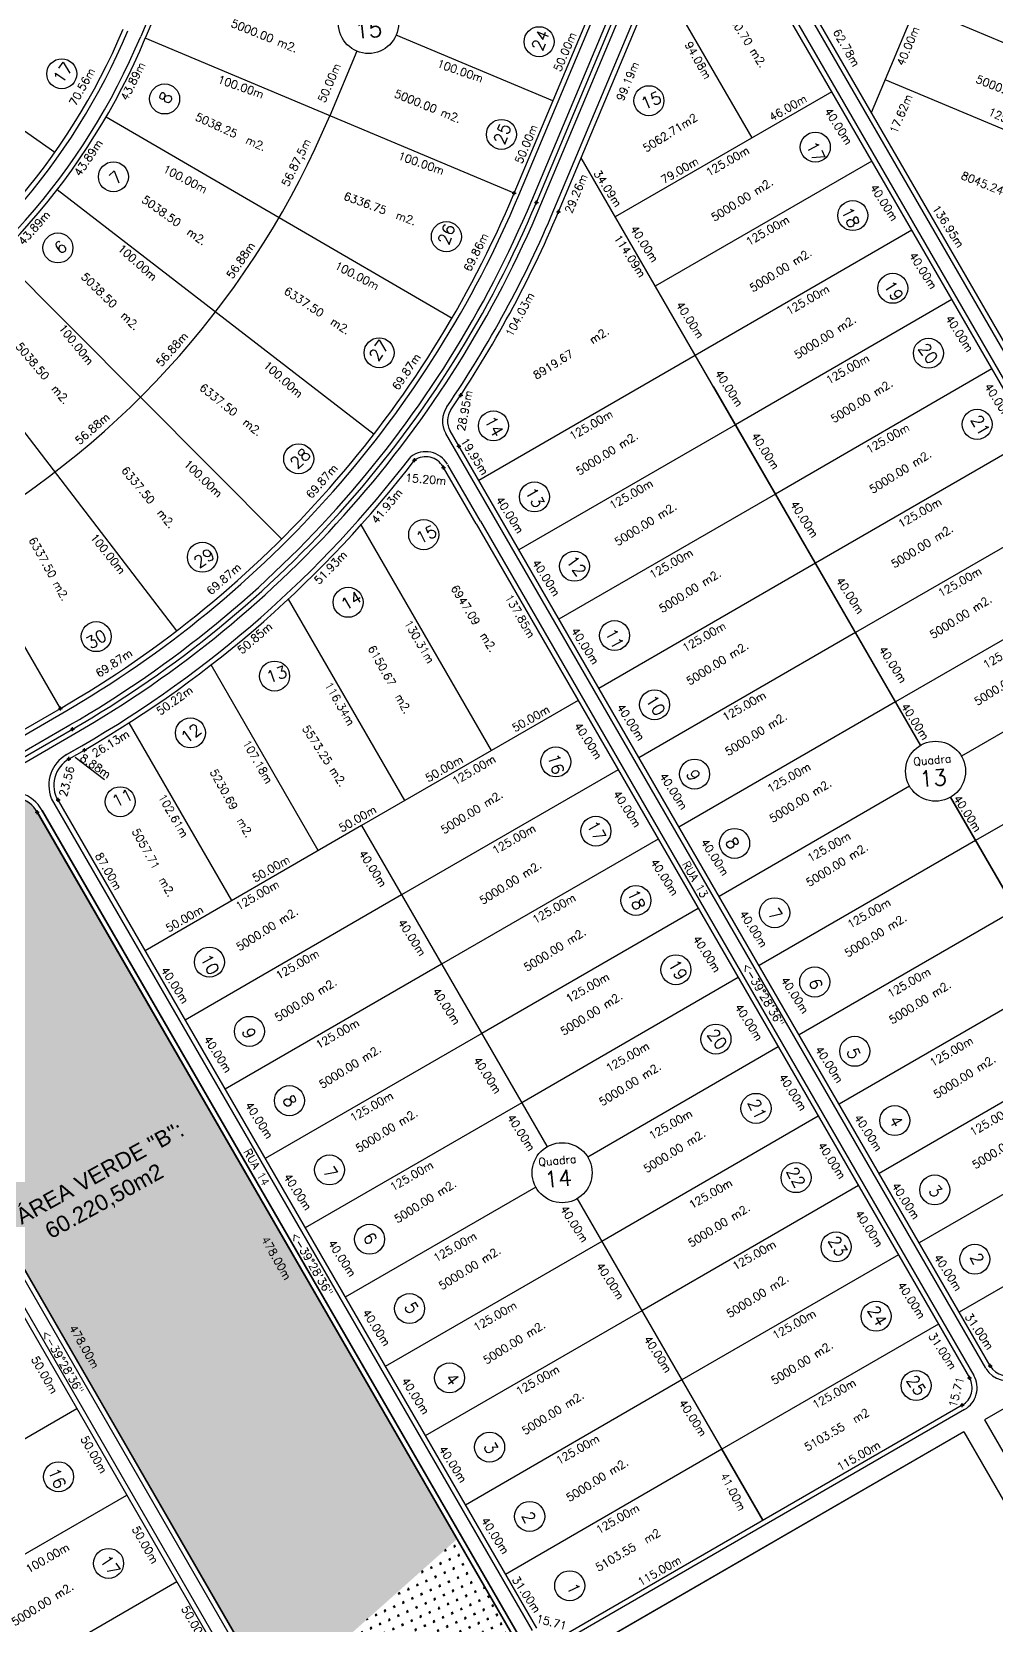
# Model space of a CAD drawing. Extents: x -23785941 to 8798891, y -8418521 to 21897894.
# Drawn here: x -22748 to -22266, y -3203 to -2406 of the extents above; entities that cross this region are included whole.
import ezdxf
from ezdxf.enums import TextEntityAlignment as Align

# ---------------------------------------------------------------- set-up
doc = ezdxf.new("R2010")
doc.units = 0
doc.header["$MEASUREMENT"] = 0
doc.header["$PDMODE"] = 34
doc.header["$PDSIZE"] = 1
doc.layers.get('0').update_dxf_attribs({"linetype": 'CONTINUOUS'})
for name, color, linetype in [('CALCADA', 3, 'CONTINUOUS'), ('REG60_100', 2, 'CONTINUOUS'), ('RUA', 1, 'CONTINUOUS'), ('VEGE', 102, 'CONTINUOUS')]:
    doc.layers.add(name, color=color, linetype=linetype)
doc.styles.add('1_5MM', font='romans.shx', dxfattribs={"height": 6})
doc.styles.add('1MM', font='romans.shx', dxfattribs={"height": 4})
doc.styles.add('2MM', font='romans.shx', dxfattribs={"height": 8})
pattern_1 = [(159.495356, (-17588.3454, 15679.0388), (-4.5499744, -2.07309746), [0.9375, -6.1335678]), (114.495356, (-17588.3454, 15679.039), (-4.5499744, -2.0730975), [0.9375, -4.0625]), (204.495356, (-17588.3454, 15679.039), (2.0730975, -4.5499744), [0.9375, -4.0625])]

msp = doc.modelspace()

# ---------------------------------------------------------------- hatches: boundary and pattern name
at = {"layer": 'VEGE'}
h = msp.add_hatch(dxfattribs=at)
h.set_pattern_fill('GRASS', color=256, scale=5, angle=69.49536, style=0)
h.set_pattern_definition(pattern_1)
h.paths.add_polyline_path([(-22745.3, -2796.22, 0.414409), (-22765.79, -2790.74), (-22765.79, -2790.74), (-22848.05, -2838.27, 0.414214), (-22851.7, -2851.93), (-22849.2, -2856.26), (-22849.2, -2856.26), (-22626.83, -3241.13), (-22535.37, -3159.56)])
h = msp.add_hatch(dxfattribs=at)
h.set_pattern_fill('GRASS', color=256, scale=5, angle=69.49536, style=0)
h.set_pattern_definition(pattern_1)
h.paths.add_polyline_path([(-22626.83, -3241.13), (-22610.07, -3270.14, 0.414214), (-22596.4, -3273.8), (-22509.82, -3223.77, 0.414214), (-22506.16, -3210.11), (-22535.37, -3159.56)])
h.paths.add_polyline_path([(-22610.41, -3267.08), (-22594.68, -3271.29), (-22593.13, -3265.5), (-22608.86, -3261.29)], flags=24)
h.paths.add_polyline_path([(-22512.56, -3225.21), (-22508.35, -3209.47), (-22514.14, -3207.92), (-22518.35, -3223.65)], flags=24)
h.paths.add_polyline_path([(-22561.57, -3251.06), (-22538.39, -3237.67), (-22541.4, -3232.47), (-22564.57, -3245.86)], flags=24)

# ---------------------------------------------------------------- linework, layer by layer
for p, q in [((-22547.62, -2067.33), (-22691.27, -2409.54)), ((-22506.86, -2486.95), (-22352.04, -2118.13)), ((-22328.3, -2446.54), (-22234.4, -2222.84)), ((-22259.86, -2565), (-22404.34, -2314.94)), ((-22484.73, -2496.24), (-22420.45, -2343.11)), ((-22348.12, -2436.24), (-22402.58, -2341.98)), ((-22387.95, -2459.25), (-22435.01, -2377.79)), ((-22190.74, -2441.8), (-22306, -2393.42)), ((-22818.19, -2408.9), (-22736.45, -2466.5)), ((-22506.86, -2486.95), (-22691.27, -2409.54)), ((-22487.51, -2440.85), (-22565.88, -2407.95)), ((-22585.52, -2415.97), (-22599.06, -2448.25)), ((-22348.12, -2436.24), (-22456.35, -2498.77)), ((-22052.45, -2947.96), (-22348.12, -2436.24)), ((-22206.23, -2478.68), (-22321.48, -2430.3)), ((-22710.83, -2448.79), (-22537.96, -2549.45)), ((-22303.76, -2762.86), (-22473.4, -2469.26)), ((-22328.11, -2470.87), (-22436.34, -2533.4)), ((-22735.32, -2485.18), (-22576.94, -2607.39)), ((-22308.09, -2505.5), (-22416.33, -2568.04)), ((-22764.31, -2518.1), (-22623.13, -2659.76)), ((-22288.08, -2540.14), (-22396.32, -2602.67)), ((-22797.32, -2546.98), (-22675.65, -2705.76)), ((-22416.33, -2568.04), (-22524.56, -2630.57)), ((-22268.07, -2574.77), (-22376.3, -2637.31)), ((-22407.32, -2583.62), (-22303.76, -2762.86)), ((-22396.32, -2602.67), (-22504.55, -2665.21)), ((-22268.92, -3073.03), (-22538.88, -2605.79)), ((-22248.06, -2609.41), (-22356.29, -2671.94)), ((-22542.43, -2623.63), (-22542.2, -2624.02)), ((-22525.95, -2652.16), (-22542.2, -2624.02)), ((-22376.3, -2637.31), (-22484.54, -2699.84)), ((-22228.05, -2644.04), (-22336.28, -2706.58)), ((-22733.74, -2744.51), (-22783.77, -2657.92)), ((-22518.21, -2765.5), (-22583.4, -2652.67)), ((-22525.95, -2652.16), (-22279.31, -3079.03)), ((-22356.29, -2671.94), (-22464.53, -2734.48)), ((-22208.04, -2678.68), (-22316.27, -2741.21)), ((-22561.5, -2790.51), (-22619.7, -2689.78)), ((-22336.28, -2706.58), (-22444.51, -2769.11)), ((-22188.03, -2713.31), (-22283.27, -2768.34)), ((-22604.8, -2815.52), (-22658.41, -2722.72)), ((-22474.92, -2740.48), (-22583.15, -2803.02)), ((-22316.27, -2741.21), (-22424.5, -2803.75)), ((-22648.09, -2840.54), (-22699.42, -2751.7)), ((-22168.02, -2747.95), (-22276.25, -2810.48)), ((-22729.39, -2769.71), (-22721.73, -2765.29)), ((-22729.39, -2769.71), (-22729.39, -2769.71)), ((-22711.64, -2780.12), (-22726.3, -2769.05)), ((-22454.9, -2775.12), (-22563.14, -2837.65)), ((-22309.25, -2783.35), (-22404.49, -2838.38)), ((-22734.79, -2790.42), (-22495.77, -3204.1)), ((-22155.68, -3019.15), (-22288.75, -2788.83)), ((-22288.75, -2788.83), (-22155.68, -3019.15)), ((-22745.32, -2796.19), (-22745.3, -2796.23)), ((-22506.16, -3210.11), (-22745.3, -2796.23)), ((-22506.16, -3210.11), (-22745.3, -2796.23)), ((-22583.15, -2803.02), (-22691.38, -2865.55)), ((-22583.15, -2803.02), (-22490.6, -2963.2)), ((-22434.89, -2809.75), (-22543.13, -2872.29)), ((-22276.25, -2810.48), (-22384.48, -2873.02)), ((-22563.14, -2837.65), (-22671.37, -2900.19)), ((-22414.88, -2844.38), (-22523.12, -2906.92)), ((-22256.24, -2845.12), (-22364.47, -2907.65)), ((-22851.7, -2851.93), (-22610.07, -3270.14)), ((-22851.7, -2851.93), (-22610.07, -3270.14)), ((-22543.13, -2872.29), (-22651.36, -2934.82)), ((-22394.87, -2879.02), (-22503.1, -2941.55)), ((-22236.23, -2879.75), (-22344.46, -2942.29)), ((-22523.12, -2906.92), (-22631.35, -2969.46)), ((-22374.86, -2913.65), (-22470.1, -2968.69)), ((-22216.21, -2914.38), (-22324.45, -2976.92)), ((-22825.57, -2921.14), (-22620.46, -3276.14)), ((-22503.1, -2941.55), (-22611.34, -3004.09)), ((-22354.85, -2948.29), (-22463.08, -3010.82)), ((-22196.2, -2949.02), (-22304.44, -3011.55)), ((-22496.08, -2983.69), (-22591.33, -3038.72)), ((-22496.08, -2983.69), (-22591.33, -3038.72)), ((-22334.84, -2982.92), (-22443.07, -3045.46)), ((-22176.19, -2983.65), (-22284.42, -3046.19)), ((-22475.59, -2989.18), (-22382.54, -3150.23)), ((-22463.08, -3010.82), (-22571.31, -3073.36)), ((-22463.08, -3010.82), (-22571.31, -3073.36)), ((-22463.08, -3010.82), (-22571.31, -3073.36)), ((-22314.83, -3017.56), (-22423.06, -3080.09)), ((-22443.07, -3045.46), (-22551.3, -3107.99)), ((-22294.81, -3052.19), (-22403.05, -3114.73)), ((-22423.06, -3080.09), (-22531.29, -3142.63)), ((-22799.11, -3136.84), (-22725.51, -3094.31)), ((-22282.96, -3092.7), (-22482.11, -3207.76)), ((-22282.15, -3106.09), (-22476.11, -3218.15)), ((-22403.05, -3114.73), (-22511.28, -3177.26)), ((-22382.54, -3150.23), (-22403.05, -3114.73)), ((-22787.09, -3187.64), (-22700.5, -3137.61)), ((-22762.07, -3230.93), (-22675.49, -3180.9))]:
    msp.add_line(p, q)
at = {"color": 100}
for p, q in [((-22498.1, -2490.63), (-22331.68, -2094.16)), ((-22495.8, -2491.59), (-22329.37, -2095.12)), ((-22493.49, -2492.56), (-22327.07, -2096.09)), ((-22861.79, -2829.47), (-22728.99, -2752.74)), ((-22860.54, -2831.63), (-22727.74, -2754.9)), ((-22859.29, -2833.8), (-22726.48, -2757.07)), ((-22730.77, -2767.63), (-22722.98, -2763.13))]:
    msp.add_line(p, q, dxfattribs=at)
at = {"color": 1}
for p, q in [((-21544.44, -2679.85), (-22271.76, -3100.08)), ((-22271.76, -3100.08), (-22209.23, -3208.32)), ((-22282.15, -3106.09), (-22938.52, -3485.33)), ((-22282.15, -3106.09), (-22219.62, -3214.32))]:
    msp.add_line(p, q, dxfattribs=at)
at = {"color": 0}
msp.add_line((-22860.05, -2817.49), (-22733.74, -2744.51), dxfattribs=at)
at = {"color": 3}
for p, q in [((-22504, -3208.86), (-22743.14, -2794.97)), ((-22745.32, -2796.19), (-22745.3, -2796.23)), ((-22745.32, -2796.19), (-22506.16, -3210.11)), ((-22506.16, -3210.11), (-22745.3, -2796.22)), ((-22852.62, -2855.35), (-22612.23, -3271.39)), ((-22610.07, -3270.14), (-22851.7, -2851.93)), ((-22849.2, -2856.26), (-22610.07, -3270.14))]:
    msp.add_line(p, q, dxfattribs=at)
at = {"color": 5}
for centre in [(-22579.71, -2402.14), (-22296.26, -2775.85), (-22482.91, -2976.51)]:
    msp.add_circle(centre, 15, dxfattribs=at)
for centre in [(-22494.4, -2411.23), (-22733.05, -2427.29), (-22681.6, -2439.86), (-22439.52, -2440.71), (-22513.23, -2457.55), (-22356.35, -2463.94), (-22707.2, -2478.76), (-22337.63, -2498.14), (-22734.94, -2514.32), (-22540.78, -2508.68), (-22317.62, -2534.49), (-22574.38, -2566.71), (-22299.82, -2566.97), (-22517.25, -2603.25), (-22275.45, -2602.47), (-22614.6, -2619.71), (-22496.74, -2638.75), (-22552.11, -2657.62), (-22662.74, -2668.9), (-22476.73, -2673.39), (-22589.88, -2691.42), (-22715.82, -2708.58), (-22456.71, -2708.02), (-22626.65, -2728.28), (-22436.7, -2742.66), (-22668.7, -2756.7), (-22486.06, -2771.17), (-22416.69, -2777.29), (-22703.84, -2791.09), (-22466.05, -2805.81), (-22396.68, -2811.92), (-22446.03, -2840.44), (-22376.67, -2846.56), (-22659.23, -2871.23), (-22426.02, -2875.08), (-22356.66, -2881.19), (-22639.22, -2905.86), (-22406.01, -2909.71), (-22336.65, -2915.83), (-22619.21, -2940.5), (-22619.21, -2940.5), (-22386, -2944.34), (-22316.63, -2950.46), (-22599.2, -2975.13), (-22599.2, -2975.13), (-22365.99, -2978.98), (-22296.62, -2985.1), (-22579.18, -3009.77), (-22345.98, -3013.61), (-22276.61, -3019.73), (-22559.17, -3044.4), (-22325.97, -3048.25), (-22539.16, -3079.04), (-22305.96, -3082.88), (-22519.15, -3113.67), (-22734.65, -3128.47), (-22499.14, -3148.3), (-22709.64, -3171.76), (-22479.13, -3182.94)]:
    msp.add_circle(centre, 7.5)
for centre, radius, start, end in [((-23002.85, -2278.75), 325.92, 300.01865, 337.22869), ((-23002.85, -2278.75), 337.92, 300.01865, 337.22869), ((-23002.85, -2278.75), 437.92, 300.01865, 337.22869), ((-23002.85, -2278.75), 561.92, 325.73005, 337.22869), ((-23002.85, -2278.75), 561.92, 300.01865, 322.56029), ((-22721.77, -2782.9), 15.23, 120.00852, 210.01869), ((-22260.26, -3068.03), 10, 210.01869, 300.01869), ((-22287.96, -3084.04), 10, 300.01869, 30.01869)]:
    msp.add_arc(centre, radius, start, end)
at = {"color": 0}
for centre, radius, start, end in [((-23002.85, -2278.75), 537.92, 300.01865, 337.22869), ((-22530.22, -2600.79), 10, 145.73005, 210.01869), ((-22551.09, -2628.64), 10, 30.01869, 124.06753)]:
    msp.add_arc(centre, radius, start, end, dxfattribs=at)
at = {"color": 100}
for radius in [547.42, 549.92, 552.42]:
    msp.add_arc((-23002.85, -2278.75), radius, 300.01865, 337.22869, dxfattribs=at)
at = {"color": 3}
for radius, start in [(17.49, 28.20999), (14.99, 30.01869)]:
    msp.add_arc((-22758.28, -2803.72), radius, start, 120.01869, dxfattribs=at)
for p in [(-22506.86, -2486.95), (-22495.8, -2491.59), (-22484.73, -2496.24), (-22533.53, -2587.97), (-22556.69, -2620.35), (-22534.54, -2613.31), (-22542.2, -2624.02), (-22733.74, -2744.51), (-22727.74, -2754.9), (-22729.42, -2769.73), (-22721.73, -2765.29), (-22734.91, -2790.22), (-22745.3, -2796.23), (-22268.92, -3073.03), (-22279.31, -3079.03), (-22282.96, -3092.7)]:
    msp.add_point(p)
at = {"layer": 'CALCADA'}
for p, q in [((-22549.93, -2066.37), (-22693.57, -2408.57)), ((-22504.56, -2487.92), (-22349.74, -2119.09)), ((-22262.03, -2566.25), (-22406.5, -2316.2)), ((-22345.95, -2434.98), (-22400.41, -2340.73)), ((-22487.04, -2495.27), (-22422.76, -2342.15)), ((-22050.29, -2946.71), (-22345.95, -2434.98)), ((-22271.08, -3074.28), (-22541.04, -2607.04)), ((-22523.78, -2650.91), (-22540.04, -2622.77)), ((-22523.78, -2650.91), (-22277.14, -3077.78)), ((-22858.8, -2819.65), (-22732.49, -2746.67)), ((-22730.64, -2767.55), (-22722.98, -2763.13)), ((-22738.27, -2789.4), (-22497.94, -3205.35)), ((-22742.86, -2795.44), (-22504, -3208.86)), ((-22823.41, -2919.89), (-22618.29, -3274.89)), ((-22817.35, -2916.39), (-22612.23, -3271.39)), ((-22281.71, -3094.86), (-22480.86, -3209.92))]:
    msp.add_line(p, q, dxfattribs=at)
for centre, radius, start, end in [((-23002.85, -2278.75), 328.42, 300.01865, 337.22869), ((-23002.85, -2278.75), 335.42, 300.01865, 337.22869), ((-23002.85, -2278.75), 540.42, 300.01865, 337.22869), ((-23002.85, -2278.75), 559.42, 325.73005, 337.22869), ((-22530.22, -2600.79), 12.5, 145.73005, 210.01869), ((-23002.85, -2278.75), 559.42, 300.01865, 322.59955), ((-22551.09, -2628.64), 12.5, 30.01869, 126.03645), ((-22721.77, -2782.9), 17.73, 120.00852, 201.48666), ((-22287.96, -3084.04), 12.5, 300.01869, 30.01869), ((-22260.26, -3068.03), 12.5, 210.01869, 300.01869)]:
    msp.add_arc(centre, radius, start, end, dxfattribs=at)
at = {"layer": 'REG60_100', "color": 3}
msp.add_lwpolyline([(-22745.3, -2796.22, 0.414409), (-22765.79, -2790.74), (-22765.79, -2790.74), (-22848.05, -2838.27, 0.414214), (-22851.7, -2851.93), (-22849.2, -2856.26), (-22849.2, -2856.26), (-22610.07, -3270.14, 0.414214), (-22596.4, -3273.8), (-22509.82, -3223.77, 0.414214), (-22506.16, -3210.11)], format="xyb", close=True, dxfattribs=at)

# ---------------------------------------------------------------- texts
at = {"style": '1MM'}
for s, rotation, p in [('69.87m', 33.7398, (-22706.93, -2721.79)), ('50.00m', 30.01869, (-22498.56, -2749.52)), ('50.00m', 30.01869, (-22541.85, -2774.54)), ('50.00m', 30.01869, (-22628.44, -2824.57)), ('50.00m', 30.01869, (-22671.73, -2849.58))]:
    msp.add_text(s, height=4, rotation=rotation, dxfattribs=at).set_placement(p, align=Align.MIDDLE)
at = {"color": 1, "style": '1MM'}
for p in [(-22381.68, -2888.69), (-22607.25, -3023.31), (-22731.83, -3072.31)]:
    msp.add_text('<-39%%d28\'36" ', height=4, rotation=300.39386, dxfattribs=at).set_placement(p, align=Align.MIDDLE)
at = {"color": 5, "style": '1MM'}
for p in [(-22625.77, -3019.17), (-22721.77, -3063.45)]:
    msp.add_text('478.00m', height=4, rotation=300.01869, dxfattribs=at).set_placement(p, align=Align.MIDDLE)
at = {"color": 1, "char_height": 8, "width": 20.682, "attachment_point": 1, "rotation": 5.03393, "style": '2MM'}
for s, insert in [('15', (-22586.9, -2401.8)), ('13', (-22304.65, -2775.88)), ('14', (-22492.07, -2976.02))]:
    msp.add_mtext(s, dxfattribs=dict(at, insert=insert))
at = {"char_height": 6, "attachment_point": 1, "style": '1_5MM'}
for s, insert, width, rotation in [('24', (-22498.44, -2414.29), 5.683, 69.49536), ('17', (-22737.8, -2429.25), 4.972, 55.44749), ('8', (-22685, -2440.07), 0.71, 61.89353), ('25', (-22517.43, -2461.03), 7.103, 69.49536), ('7', (-22709.98, -2478.68), 0.71, 42.90812), ('26', (-22545.32, -2511.27), 4.972, 69.49536), ('6', (-22737.57, -2513.52), 0.71, 42.90844), ('19', (-22317.46, -2529.8), 16, 302.99274), ('27', (-22579.89, -2568.07), 7.814, 54.73812), ('28', (-22619.58, -2621.05), 6.393, 44.69946), ('29', (-22667.8, -2669.7), 9.945, 34.33531), ('30', (-22721.72, -2709.89), 0.71, 30.80878), ('9', (-22415.81, -2774.19), 7.631, 297.06745), ('8', (-22396.48, -2808.03), 4.927, 301.55036), ('7', (-22375.45, -2843.54), 3.942, 306.6149), ('19', (-22424.99, -2869.14), 16, 299.53544), ('6', (-22354.07, -2878.78), 3.942, 288.92293), ('9', (-22637.51, -2903.38), 7.631, 290.46633), ('5', (-22335.38, -2913.39), 8.212, 292.44243), ('8', (-22617.77, -2936.9), 4.927, 301.7751), ('4', (-22314.62, -2947.08), 5.226, 298.54984), ('7', (-22597.65, -2972.55), 3.942, 303.36332), ('3', (-22295.67, -2981.73), 7.465, 312.12015), ('6', (-22577.75, -3005.56), 3.942, 302.65659), ('2', (-22273.99, -3015.78), 11.198, 297.64789), ('5', (-22556.95, -3040.32), 8.212, 301.68874), ('4', (-22536.91, -3075.87), 5.226, 306.83969), ('25', (-22306.24, -3076.8), 16, 304.1042), ('3', (-22517.17, -3110.3), 7.465, 299.99959), ('16', (-22734.66, -3123.23), 16, 293.35363), ('2', (-22498.13, -3144.98), 11.198, 298.21392), ('1', (-22475.52, -3180.76), 5.972, 294.52287)]:
    msp.add_mtext(s, dxfattribs=dict(at, insert=insert, width=width, rotation=rotation))
for s, insert, rotation in [('15', (-22444.36, -2439.75), 22.34697), ('17', (-22355.91, -2460.28), 297.53534), ('18', (-22338.42, -2493.07), 297.01222), ('20', (-22300.54, -2561.1), 305.8307), ('14', (-22516.74, -2597.51), 298.60796), ('21', (-22273.88, -2597), 300.8622), ('13', (-22496.41, -2633.1), 299.20816), ('15', (-22556.72, -2657.14), 26.44301), ('12', (-22476.37, -2667.24), 305.30517), ('14', (-22594.35, -2690.67), 31.17856), ('11', (-22456.52, -2703.63), 298.51353), ('13', (-22631.47, -2726.25), 19.27395), ('10', (-22436.31, -2736.94), 301.64702), ('12', (-22674.33, -2757.59), 36.99934), ('16', (-22484.68, -2766.42), 287.56902), ('11', (-22708.66, -2788.64), 26.01605), ('17', (-22465.6, -2799.72), 298.92112), ('18', (-22445.19, -2834.06), 294.52261), ('10', (-22658.87, -2866.41), 298.92108), ('20', (-22406.17, -2903.8), 307.76033), ('21', (-22384.97, -2938.79), 295.80295), ('22', (-22365.93, -2972.8), 298.92102), ('23', (-22345.23, -3007.28), 300.86235), ('24', (-22325.46, -3042.07), 301.23178), ('17', (-22709.34, -3166.77), 304.82588)]:
    msp.add_mtext(s, dxfattribs=dict(at, insert=insert, rotation=rotation))
at = {"color": 1, "char_height": 4, "attachment_point": 1, "rotation": 5.03393, "style": '1MM'}
for insert in [(-22307.52, -2769.1), (-22494.94, -2969.23)]:
    msp.add_mtext('Quadra', dxfattribs=dict(at, insert=insert))
at = {"color": 5, "insert": (-22756.97, -2995.63), "char_height": 8, "width": 305.392, "attachment_point": 1, "rotation": 28.83472, "style": '2MM'}
msp.add_mtext('\\fArial|b0|i0|c0|p34;ÁREA VERDE "B":\\P   60.220,50m2', dxfattribs=at)
at = {"layer": 'REG60_100', "style": '1MM'}
for s, rotation, p in [('5080.70 m2.', 302.77849, (-22394.27, -2410.46)), ('5000.00 m2.', 338.0476, (-22632.89, -2411.28)), ('5000.00 m2.', 338.0476, (-22260.57, -2439.16)), ('5000.00 m2.', 338.0476, (-22551.26, -2446.45)), ('5038.25  m2.', 335.46746, (-22649.88, -2459.22)), ('5062.71m2', 32.20035, (-22427.27, -2459.44)), ('8045.24 m2.', 338.0476, (-22267.92, -2487.36)), ('5000.00 m2.', 32.20035, (-22391.26, -2492.85)), ('5038.50  m2.', 324.416, (-22678.65, -2503.11)), (' 6336.75  m2.', 339.81162, (-22576.31, -2497.19)), ('5000.00 m2.', 32.20035, (-22371.97, -2528.14)), ('5038.50  m2.', 315.5271, (-22710.96, -2543.29)), ('6337.50  m2.', 326.64452, (-22607.09, -2548.32)), ('8919.67   m2.', 32.20035, (-22476.73, -2569.61)), ('5000.00 m2.', 32.20035, (-22349.77, -2561.56)), ('5038.50  m2.', 310.16618, (-22744.98, -2578.99)), ('6337.50  m2.', 321.25121, (-22650.48, -2597.65)), ('5000.00 m2.', 32.20035, (-22331.46, -2593.53)), ('5000.00 m2.', 32.20035, (-22458.79, -2619.71)), ('5000.00 m2.', 32.20035, (-22312.18, -2628.82)), ('6337.50  m2.', 309.93059, (-22692.21, -2640.98)), ('5000.00 m2.', 32.20035, (-22439.5, -2655)), (' 6337.50 m2.', 298.81236, (-22742.88, -2675.03)), ('5000.00 m2.', 32.20035, (-22301.27, -2666.1)), ('6947.09  m2.', 301.6268, (-22529.75, -2701.21)), ('5000.00 m2.', 32.20035, (-22417.3, -2688.42)), ('5000.00 m2.', 32.20035, (-22281.98, -2701.39)), ('6150.67  m2.', 299.20471, (-22571.93, -2731.51)), ('5000.00 m2.', 32.20035, (-22403.62, -2724.61)), ('5000.00 m2.', 32.20035, (-22259.78, -2734.81)), (' 5573.25 m2.', 303.17246, (-22605.16, -2768.76)), ('5000.00 m2.', 32.20035, (-22384.33, -2759.9)), ('5230.69  m2.', 299.11734, (-22650.95, -2793.42)), ('5000.00 m2.', 32.20035, (-22526.36, -2798.96)), ('5000.00 m2.', 32.20035, (-22362.13, -2793.32)), ('5057.71  m2.', 299.11734, (-22689.95, -2823.09)), ('5000.00 m2.', 32.20035, (-22343.82, -2825.29)), ('5000.00 m2.', 32.20035, (-22507.07, -2834.25)), ('5000.00 m2.', 32.20035, (-22628.71, -2857.48)), ('5000.00 m2.', 32.20035, (-22324.54, -2860.58)), ('5000.00 m2.', 32.20035, (-22484.88, -2867.68)), ('5000.00 m2.', 32.20035, (-22609.42, -2892.77)), ('5000.00 m2.', 32.20035, (-22302.34, -2894)), ('5000.00 m2.', 32.20035, (-22466.57, -2899.65)), ('5000.00 m2.', 32.20035, (-22587.23, -2926.19)), ('5000.00 m2.', 32.20035, (-22280.06, -2931.15)), ('5000.00 m2.', 32.20035, (-22447.28, -2934.93)), ('5000.00 m2.', 32.20035, (-22568.92, -2958.16)), ('5000.00 m2.', 32.20035, (-22260.78, -2966.44)), ('5000.00 m2.', 32.20035, (-22425.08, -2968.36)), ('5000.00 m2.', 32.20035, (-22549.63, -2993.45)), ('5000.00 m2.', 32.20035, (-22402.8, -3005.5)), ('5000.00 m2.', 32.20035, (-22527.43, -3026.87)), ('5000.00 m2.', 32.20035, (-22383.52, -3040.79)), ('5000.00 m2.', 32.20035, (-22505.15, -3064.02)), ('5000.00 m2.', 32.20035, (-22361.32, -3074.22)), ('5000.00 m2.', 32.20035, (-22485.87, -3099.31)), ('5000.00 m2.', 32.20035, (-22463.67, -3132.73)), ('5000.00 m2.', 32.20035, (-22740.99, -3194.85))]:
    msp.add_text(s, height=4, rotation=rotation, dxfattribs=at).set_placement(p, align=Align.BOTTOM_CENTER)
for s, rotation, p in [('40.00m', 67.22869, (-22310.05, -2413.41)), ('50.00m', 67.22925, (-22481.52, -2416.24)), ('94.08m', 300.01861, (-22414.94, -2420.52)), ('62.78m', 300.01869, (-22340.8, -2414.29)), ('100.00m', 340.66535, (-22533.84, -2425.84)), ('70.56m', 61.02008, (-22722.89, -2433.76)), ('43.89m', 63.50813, (-22697.47, -2430.95)), ('100.00m', 340.66535, (-22643.52, -2433.77)), ('50.00m', 67.22925, (-22599.31, -2431.78)), ('99.19m', 67.23111, (-22450.18, -2430.97)), ('46.00m', 30.01861, (-22370.03, -2444.28)), ('17.62m', 67.22147, (-22313.58, -2447.27)), ('40.00m', 302.77776, (-22344.77, -2453.49)), ('125.00m', 335.46474, (-22258.63, -2450.79)), ('50.00m', 67.22925, (-22500.87, -2462.35)), ('43.89m', 56.06647, (-22719.76, -2469.22)), ('56.87,5m', 63.50813, (-22615.32, -2471.89)), ('100.00m', 340.66535, (-22553.33, -2471.98)), ('125.00m', 30.01869, (-22400.23, -2470.97)), ('100.00m', 332.50906, (-22671.31, -2479.88)), ('34.09m', 302.88266, (-22460.12, -2484.59)), ('79.00m', 30.01861, (-22424.15, -2475.54)), ('29.26m', 67.22, (-22475.97, -2487.17)), ('40.00m', 302.77776, (-22321.97, -2491.56)), ('43.89m', 48.62425, (-22746.81, -2504.28)), ('125.00m', 30.01869, (-22380.22, -2505.6)), ('136.95m', 302.74742, (-22289.93, -2503.49)), ('69.86m', 63.54258, (-22525.99, -2516.42)), ('40.00m', 302.77776, (-22441.78, -2512.26)), ('100.00m', 318.32984, (-22695.15, -2521.59)), ('56.88m', 56.06647, (-22643.6, -2520.46)), ('114.09m', 302.88364, (-22449.02, -2518.3)), ('100.00m', 332.50906, (-22585.44, -2528.18)), ('40.00m', 302.77776, (-22302.46, -2525.66)), ('104.03m', 61.99091, (-22504.02, -2547.55)), ('125.00m', 30.01869, (-22360.21, -2540.24)), ('40.00m', 302.77776, (-22418.97, -2550.33)), ('100.00m', 308.85933, (-22725.79, -2562.61)), ('40.00m', 302.77776, (-22284.3, -2557.03)), ('56.88m', 48.62425, (-22677.93, -2564.95)), ('100.00m', 318.32984, (-22622.27, -2579.98)), ('69.87m', 56.03202, (-22560.78, -2576.17)), ('125.00m', 30.01869, (-22340.2, -2574.87)), ('40.00m', 302.77776, (-22399.47, -2584.43)), ('28.95m', 78.94154, (-22531.62, -2595.64)), ('40.00m', 302.77776, (-22264.79, -2591.13)), ('56.88m', 41.18202, (-22717.74, -2604.63)), ('125.00m', 30.01869, (-22468.45, -2602.77)), ('125.00m', 30.01869, (-22320.19, -2609.51)), ('19.95m', 302.22304, (-22526.65, -2618.47)), ('40.00m', 302.77776, (-22381.31, -2615.8)), ('100.00m', 315.9916, (-22662.32, -2629.59)), ('69.87m', 48.65869, (-22603.04, -2630.93)), ('15.20m', 355.51722, (-22551.05, -2629.93)), ('41.93m', 50.4225, (-22570.54, -2643.34)), ('125.00m', 30.01869, (-22448.43, -2637.41)), ('40.00m', 302.77776, (-22509.05, -2647.78)), ('40.00m', 302.77776, (-22361.8, -2649.9)), ('125.00m', 30.01869, (-22304.12, -2646.63)), ('100.00m', 308.85933, (-22709.92, -2667.14)), ('51.93m', 45.63667, (-22598.69, -2674.02)), ('125.00m', 30.01869, (-22428.42, -2672.04)), ('69.87m', 41.14758, (-22652.02, -2679.74)), ('40.00m', 302.77776, (-22490.89, -2679.14)), ('125.00m', 30.01869, (-22284.11, -2681.26)), ('40.00m', 302.77776, (-22338.99, -2687.97)), ('137.85m', 300.01861, (-22503.9, -2698.32)), ('50.85m', 40.39667, (-22636.47, -2709.3)), ('130.31m', 300.01861, (-22554.27, -2711.08)), ('40.00m', 302.77776, (-22471.39, -2713.25)), ('125.00m', 30.01869, (-22411.97, -2708.64)), ('40.00m', 302.77776, (-22317.58, -2722.47)), ('125.00m', 30.01869, (-22261.72, -2717.01)), ('50.22m', 35.24361, (-22676.61, -2740.48)), ('116.34m', 300.01861, (-22594.07, -2742.14)), ('125.00m', 30.01869, (-22391.96, -2743.27)), ('50.00m', 30.01861, (-22498.56, -2749.52)), ('40.00m', 302.77776, (-22448.58, -2751.32)), ('40.00m', 302.77776, (-22306.44, -2750.96)), ('40.00m', 302.77776, (-22469.86, -2760.61)), ('26.13m', 31.34056, (-22708.58, -2761.96)), ('107.18m', 300.01861, (-22635.07, -2771.12)), ('8.88m', 326.28753, (-22716.12, -2773.26)), ('50.00m', 30.01861, (-22541.85, -2774.54)), ('125.00m', 30.01869, (-22527.03, -2775.21)), ('23.56', 75.01869, (-22730.57, -2780.92)), ('40.00m', 302.77776, (-22427.17, -2785.82)), ('125.00m', 30.01869, (-22369.56, -2779.02)), ('40.00m', 302.77776, (-22450.36, -2794.71)), ('102.61m', 300.01861, (-22677.22, -2798.12)), ('50.00m', 30.01869, (-22585.15, -2799.55)), ('40.00m', 302.77776, (-22280.22, -2796.93)), ('125.00m', 30.01869, (-22507.02, -2809.85)), ('125.00m', 30.01869, (-22349.55, -2813.66)), ('87.00m', 300.01861, (-22709.68, -2825.89)), ('40.00m', 302.77776, (-22577.5, -2824.45)), ('40.00m', 302.77776, (-22406.49, -2818.87)), ('50.00m', 30.01861, (-22628.44, -2824.57)), ('40.00m', 302.77776, (-22431.67, -2828.81)), ('125.00m', 30.01869, (-22635.27, -2837.75)), ('125.00m', 30.01869, (-22487.01, -2844.48)), ('125.00m', 30.01869, (-22329.55, -2846.84)), ('50.00m', 30.01861, (-22671.73, -2849.58)), ('40.00m', 302.77776, (-22387.19, -2854.68)), ('40.00m', 302.77776, (-22557.94, -2858.91)), ('125.00m', 30.01869, (-22615.26, -2872.38)), ('40.00m', 302.77776, (-22410.54, -2867.11)), ('40.00m', 302.77776, (-22676.46, -2882.72)), ('125.00m', 30.01869, (-22470.22, -2884.01)), ('40.00m', 302.77776, (-22366.52, -2887.73)), ('125.00m', 30.01869, (-22309.54, -2881.47)), ('40.00m', 302.77776, (-22540.74, -2893.27)), ('40.00m', 302.77776, (-22389.53, -2901.33)), ('125.00m', 30.01869, (-22595.24, -2907.02)), ('40.00m', 302.77776, (-22655.05, -2917.23)), ('125.00m', 30.01869, (-22450.21, -2918.65)), ('125.00m', 30.01869, (-22288.34, -2915.94)), ('40.00m', 302.77776, (-22520.26, -2927.77)), ('40.00m', 302.77776, (-22349.34, -2922.42)), ('40.00m', 302.77776, (-22367.59, -2936.24)), ('125.00m', 30.01869, (-22578.16, -2943.46)), ('40.00m', 302.77776, (-22634.37, -2950.28)), ('125.00m', 30.01869, (-22268.32, -2950.57)), ('40.00m', 302.77776, (-22503.41, -2956.4)), ('125.00m', 30.01869, (-22428.73, -2952.37)), ('40.00m', 302.77776, (-22329.84, -2956.52)), ('40.00m', 302.77776, (-22348.09, -2970.35)), ('125.00m', 30.01869, (-22558.15, -2978.1)), ('40.00m', 302.77776, (-22615.07, -2986.08)), ('125.00m', 30.01869, (-22408.72, -2987.01)), ('40.00m', 302.77776, (-22311.14, -2990.62)), ('40.00m', 302.77776, (-22476.79, -3002.12)), ('40.00m', 302.77776, (-22329.39, -3004.45)), ('125.00m', 30.01869, (-22536.49, -3013.57)), ('40.00m', 302.77776, (-22592.9, -3019.25)), ('125.00m', 30.01869, (-22386.96, -3017.66)), ('40.00m', 302.77776, (-22458.85, -3030.61)), ('40.00m', 302.77776, (-22290.01, -3026.35)), ('40.00m', 302.77776, (-22308.26, -3040.17)), ('40.00m', 302.77776, (-22575.72, -3053.94)), ('125.00m', 30.01869, (-22516.48, -3048.21)), ('125.00m', 30.01869, (-22366.94, -3052.29)), ('31.00m', 304.18171, (-22274.38, -3055.79)), ('31.00m', 302.95393, (-22292.72, -3065.62)), ('40.00m', 302.77776, (-22435.06, -3067.22)), ('50.00m', 300.01869, (-22741.6, -3077.56)), ('40.00m', 302.77776, (-22556.22, -3088.04)), ('125.00m', 30.01869, (-22495.19, -3080.19)), ('125.00m', 30.01869, (-22346.93, -3086.92)), ('15.71', 75.01869, (-22285.84, -3086.16)), ('40.00m', 302.77776, (-22417.51, -3099.08)), ('50.00m', 300.01869, (-22716.92, -3117.39)), ('125.00m', 30.01869, (-22475.18, -3114.83)), ('115.00m', 30.01869, (-22334.75, -3118)), ('40.00m', 302.77776, (-22537.52, -3122.14)), ('41.00m', 297.93348, (-22397.44, -3135.97)), ('125.00m', 30.01869, (-22455.17, -3149.46)), ('50.00m', 300.01869, (-22691.29, -3162.44)), ('40.00m', 302.77776, (-22516.39, -3157.87)), ('100.00m', 30.01869, (-22740.19, -3169.09)), ('115.00m', 30.01869, (-22434.32, -3175.53)), ('31.00m', 304.18171, (-22500.76, -3187.31)), ('50.00m', 300.01869, (-22666.6, -3202.28)), ('15.71', 345.01869, (-22488.24, -3201.16))]:
    msp.add_text(s, height=4, rotation=rotation, dxfattribs=at).set_placement(p, align=Align.MIDDLE)
at = {"layer": 'REG60_100', "char_height": 4, "width": 69.819, "attachment_point": 1, "rotation": 30.24561, "style": '1MM'}
for insert in [(-22362.39, -3112.37), (-22466.74, -3172.47)]:
    msp.add_mtext('5103.55  m2', dxfattribs=dict(at, insert=insert))
at = {"layer": 'RUA', "char_height": 4, "width": 808.839, "attachment_point": 1, "style": '1_5MM'}
for s, insert, rotation in [('RUA 13', (-22419.66, -2820.18), 299.81585), ('RUA 14', (-22638.78, -2964.04), 299.14404)]:
    msp.add_mtext(s, dxfattribs=dict(at, insert=insert, rotation=rotation))

doc.saveas('drawing.dxf')
